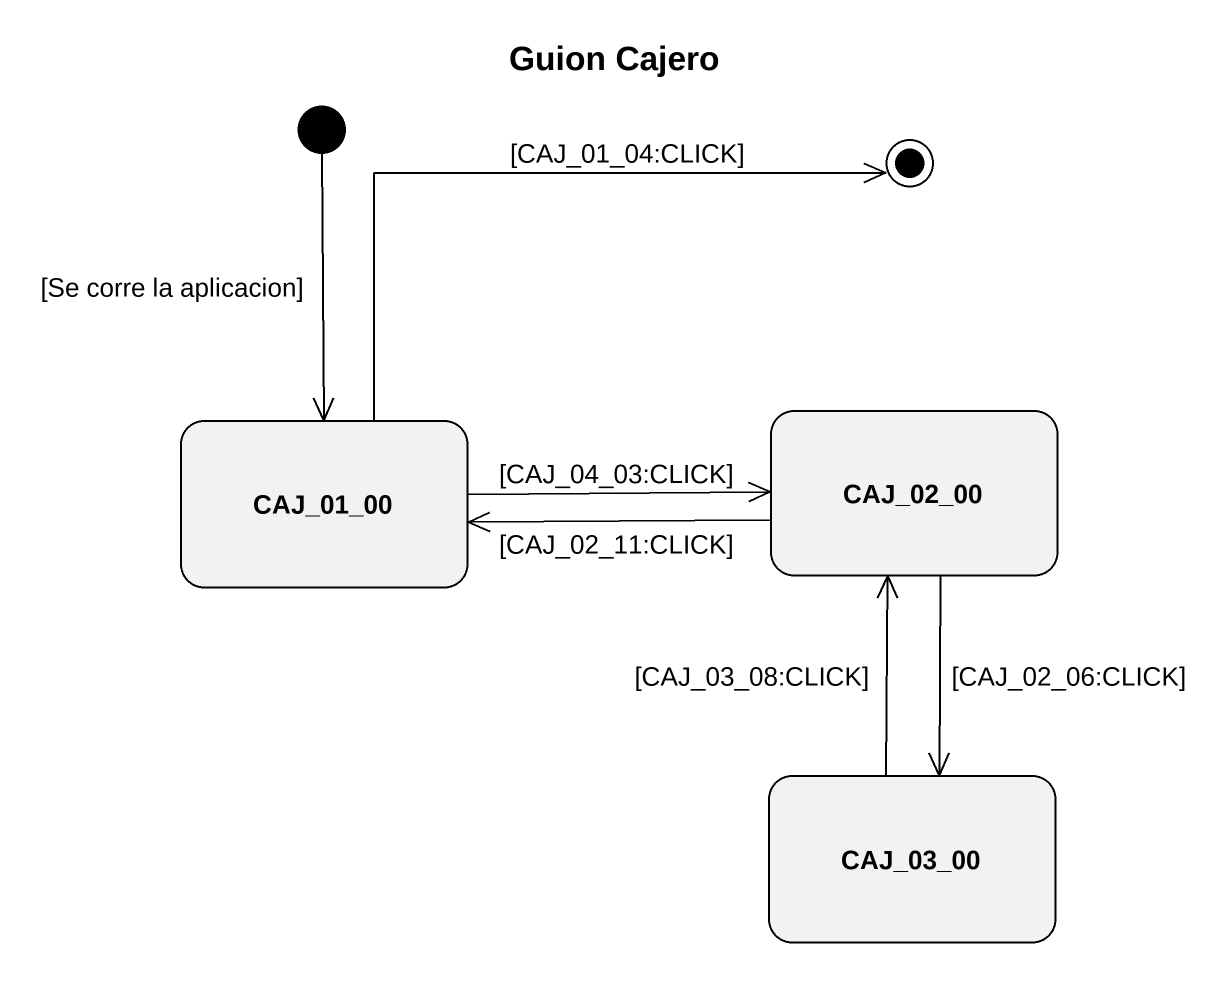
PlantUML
@startuml
title Guion Cajero
hide empty description
state CAJ_01_00
state CAJ_02_00
state CAJ_03_00
[*] --> CAJ_01_00 : [Se corre la aplicacion]
CAJ_01_00 -right-> CAJ_02_00 : [CAJ_04_03:CLICK]
CAJ_02_00 -left-> CAJ_01_00 : [CAJ_02_11:CLICK]
CAJ_02_00 --> CAJ_03_00 : [CAJ_02_06:CLICK]
CAJ_03_00 -up-> CAJ_02_00 : [CAJ_03_08:CLICK]
CAJ_01_00 -right-> [*] : [CAJ_01_04:CLICK]
@enduml
